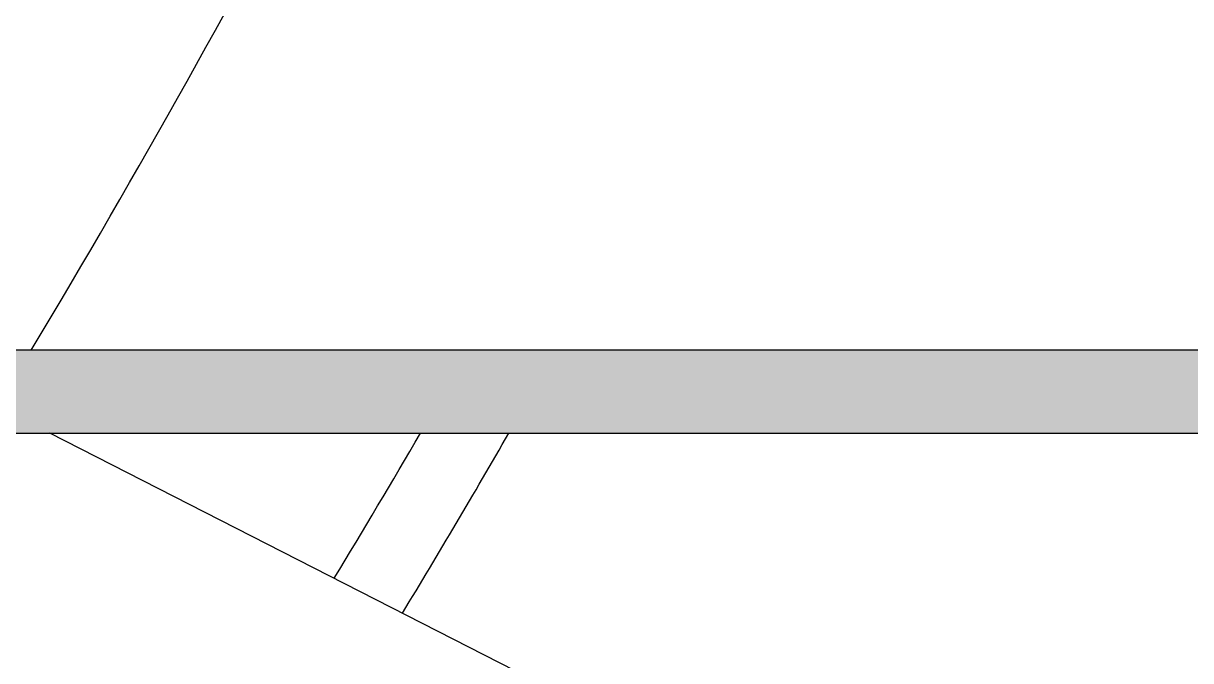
# Model space of a CAD drawing. Header units: millimetres. Extents: x 0 to 118900, y 0 to 84100.
# Drawn here: x 84825 to 87634, y 47124 to 48658 of the extents above; entities that cross this region are included whole.
import ezdxf

# ---------------------------------------------------------------- set-up
doc = ezdxf.new("R2010")
doc.units = ezdxf.units.MM
doc.header["$LTSCALE"] = 100
doc.layers.add('Hatch', color=7, linetype='Continuous', lineweight=18)
doc.layers.add('Visible', color=7, linetype='Continuous', lineweight=25)

msp = doc.modelspace()

# ---------------------------------------------------------------- hatches: boundary and pattern name
at = {"layer": 'Hatch'}
h = msp.add_hatch(dxfattribs=at)
h.set_pattern_fill('ANSI31', color=256, scale=2540, angle=90.00021045915, style=0)
h.set_pattern_definition([(135.00021045915, (0, 0), (-224.5055783671478, -224.5072276832807), [])])
edge = h.paths.add_edge_path()
edge.add_ellipse((63832.26224651564, 60471.07866336872), major_axis=(-2672.617190233979, -23729.97086712215), ratio=1, start_angle=54.41072852725948, end_angle=90)
edge.add_line((87562.23311363779, 57798.46147313475), (87582.10746109768, 57796.22310027855))
edge.add_ellipse((63832.26224651557, 60471.07866336872), major_axis=(12599.99999999995, 20308.86505937751), ratio=1, start_angle=269.99999999999847, end_angle=295.3903101269922, ccw=False)
edge.add_ellipse((63832.26224643614, 60471.07866341878), major_axis=(12800.00000000709, 20183.40902831604), ratio=1, start_angle=269.99999999999994, end_angle=270.5659876099541, ccw=False)
edge.add_ellipse((63832.2622465152, 60471.07866336905), major_axis=(16013.41164640456, 17742.05871489609), ratio=1, start_angle=270, end_angle=279.68616764822156, ccw=False)
edge.add_line((81574.32096141133, 44457.66701696448), (81574.32096141131, 44487.5323560815))
h = msp.add_hatch(dxfattribs=at)
h.set_pattern_fill('AR-CONC', color=256, scale=53.83276831363989, angle=45, style=0)
h.set_pattern_definition([(94.99999999999999, (0, 0), (296.9157098436306, 249.1418624759713), [40.37457623522992, -444.1203385875291]), (40.00000000000001, (0, 0), (-339.1422238656139, 233.5094029914689), [32.29966098818394, -355.2962708700233]), (145.45144446, (24.74297526253653, 20.76182175822505), (-42.22651193289242, 482.6512616572995), [34.31310988202922, -377.4442087023215]), (91.18419999999998, (-76.13103104923815, 76.13103104923815), (469.2566819384649, 343.2451468854122), [60.56186435284487, -666.1805078812936]), (141.63563549, (-37.0263071567289, 104.7347681068607), (-15.01937917270851, 726.5871552393688), [51.46969389273873, -566.1666317434706]), (36.18416399, (-76.13103104923815, 76.13103104923815), (-15.01937921644386, 726.5871548115064), [48.4494914822759, -532.9444068433626]), (66, (-19.03275776230953, 95.16378881154768), (380.4747029229627, 73.95679026043541), [40.37457623522991, -444.120338587529]), (11.00000000000004, (-19.03275776230953, 95.16378881154768), (-183.4128675277039, 368.6513384204802), [32.29966098818393, -355.2962708700232]), (116.45144474, (12.67346726607997, 101.3268546204891), (197.061833212235, 442.6081252987059), [34.31310880537387, -377.4442087023215]), (82.50000000000001, (0, 0), (-122.0890499970861, 131.3464732242351), [0, -350.9896494049319, 0, -360.6795477013872, 0, -356.6420900778642]), (52.49999999999999, (0, 0), (-49.996075801911, 250.2736270330803), [0, -205.6411749581044, 0, -342.9147341578861, 0, -135.9277399919407]), (12.5, (-84.88609961990052, -84.88609961990052), (211.7878905167163, 194.6166341134998), [0, -134.5819207840997, 0, -419.8955928463911, 0, -557.1691520461728]), (2.499999999999997, (-122.9516151445196, -122.9516151445196), (183.8873442378317, 260.0982994190829), [0, -174.9564970193296, 0, -278.8537398646546, 0, -395.6708471052531])])
edge = h.paths.add_edge_path()
edge.add_line((84015.67127472504, 47671.07866336875), (84487.76998663791, 47671.07866336875))
edge.add_line((84487.7699866379, 47671.07866336875), (84515.40623267727, 47671.07866336875))
edge.add_line((84515.40623267727, 47671.07866336875), (84570.07553534284, 47671.07866336875))
edge.add_line((84570.07553534284, 47671.07866336875), (103594.4489577994, 47671.07866336872))
edge.add_line((103594.4489577994, 47671.07866336873), (103676.7545065044, 47671.07866336876))
edge.add_line((103676.7545065044, 47671.07866336875), (104148.8532183065, 47671.07866336875))
edge.add_ellipse((124332.2622464979, 60471.07866335752), major_axis=(-12799.99999998876, 20183.40902819148), ratio=1, start_angle=89.43401238992101, end_angle=90.00000000000011, ccw=False)
edge.add_line((104023.3971871385, 47871.07866336838), (84141.12730589311, 47871.07866336879))
edge.add_ellipse((63832.26224654314, 60471.07866335155), major_axis=(20308.86505934998, -12599.99999998278), ratio=0.9999999999999999, start_angle=359.4340123899196, end_angle=360.00000000000006, ccw=False)

# ---------------------------------------------------------------- linework, layer by layer
at = {"layer": 'Visible'}
for p, q in [((104023.3971871384, 47871.07866336873), (84141.12730589315, 47871.07866336872)), ((84015.67127472504, 47671.07866336872), (104148.8532183065, 47671.07866336872)), ((88741.82780367883, 45704.21187757142), (84888.87985485552, 47671.07866336875))]:
    msp.add_line(p, q, dxfattribs=at)
for centre, radius, start, end in [((63832.26224651563, 60471.07866336872), 23879.99999999998, 317.9847997628156, 353.5740712355561), ((63832.26224651563, 60471.07866336872), 23899.99999999997, 317.9316058503842, 353.5740712355562), ((63832.26224651571, 60471.07866336872), 24500, 329.0502769211407, 336.0486208491747), ((63832.26224651571, 60471.07866336872), 25408, 328.8336282607836, 329.7497107808043), ((63832.26224651571, 60471.07866336872), 25592, 328.8633208970462, 329.989658812902)]:
    msp.add_arc(centre, radius, start, end, dxfattribs=at)

doc.saveas('drawing.dxf')
